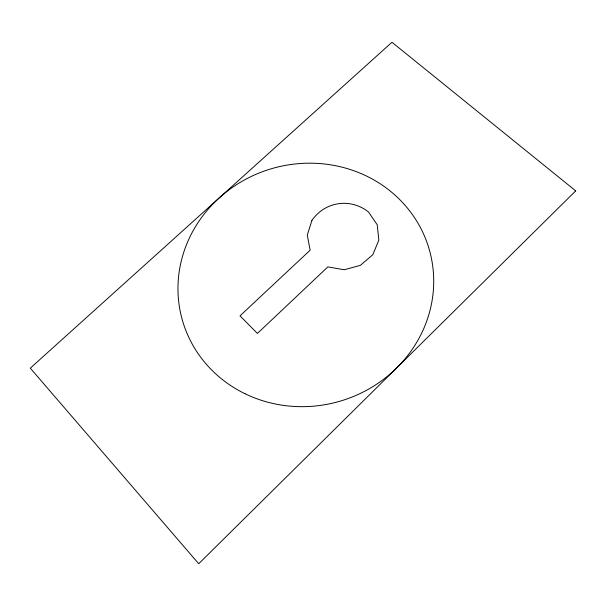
<?xml version="1.0" encoding="UTF-8"?>
<svg xmlns="http://www.w3.org/2000/svg" width="606" height="606" viewBox="0 0 606 606"><rect width="100%" height="100%" fill="white"/><g stroke="black" fill="none" stroke-linecap="round" stroke-linejoin="round"><path stroke-width="0.91" d="M311.931 220.372L307.287 235.12L310.151 250.195L240.014 315.847L257.421 333.444L327.854 266.898L344.231 269.753L360.403 265.352L372.826 254.679L378.833 240.082L377.22 224.765L368.463 211.956C350.473 197.7 324.99 201.487 311.931 220.372M575.7 190.875L198.715 563.739L30.3 368.153L391.961 42.261L575.7 190.875M245.029 393.741A128.404 121.192 -15.9 0 0 433.661 277.806A128.404 121.192 -15.9 0 0 238.817 183.232A128.404 121.192 -15.9 0 0 245.029 393.741"/></g></svg>
